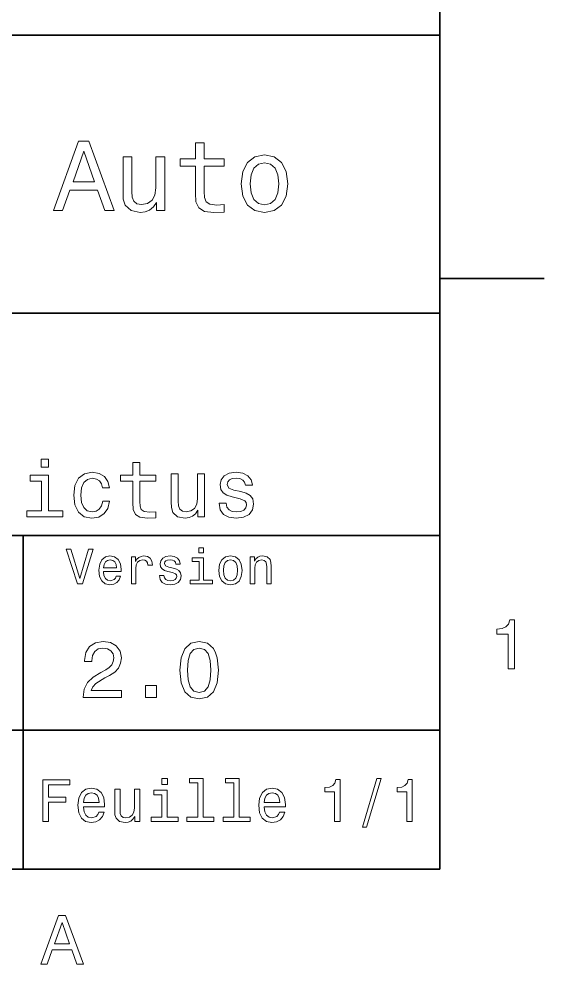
# Model space of a CAD drawing. Extents: x 0 to 297, y 0 to 420.
# Drawn here: x 256.7 to 294.5, y 3.2 to 71.2 of the extents above; entities that cross this region are included whole.
import ezdxf

# ---------------------------------------------------------------- set-up
doc = ezdxf.new("R2010")
doc.units = 0

msp = doc.modelspace()

# ---------------------------------------------------------------- linework, layer by layer
at = {"color": 7, "lineweight": 35}
for p, q in [((287, 10), (287, 410)), ((97, 70), (287, 70)), ((287, 70), (287, 10)), ((162, 50), (287, 50)), ((162, 34), (287, 34)), ((257, 10), (257, 34)), ((162, 20), (287, 20)), ((10, 10), (287, 10)), ((97, 10), (287, 10))]:
    msp.add_line(p, q, dxfattribs=at)
at = {"color": 7, "lineweight": 35, "ltscale": 0.1875}
msp.add_line((287, 52.5), (294.5, 52.5), dxfattribs=at)
at = {"color": 7, "lineweight": 13}
for points in [[(259.175781, 57.381123), (259.838623, 57.381123), (260.364563, 58.850864), (262.360229, 58.850864), (262.886169, 57.381123), (263.563416, 57.381123), (261.733429, 62.388329), (260.998566, 62.388329)], [(269.399109, 60.579971), (269.399109, 58.64193), (269.442352, 58.015129), (269.644073, 57.582851), (270.047546, 57.330688), (270.731995, 57.244236), (271.481262, 57.280258), (271.481262, 57.827808), (270.933716, 57.78458), (270.436584, 57.842216), (270.170013, 58.022331), (270.054749, 58.324928), (270.033142, 58.75), (270.033142, 60.579971), (271.481262, 60.579971), (271.481262, 61.120316), (270.033142, 61.120316), (270.033142, 62.251438), (269.399109, 62.251438), (269.399109, 61.120316), (268.304016, 61.120316), (268.304016, 60.579971)], [(260.595093, 59.463257), (261.365997, 61.667866), (262.136902, 59.463257)], [(267.194519, 61.25), (266.560516, 61.25), (266.560516, 59.016571), (266.488464, 58.497837), (266.279541, 58.123196), (265.955322, 57.892651), (265.530243, 57.820602), (265.19165, 57.878242), (264.975494, 58.051151), (264.853027, 58.346542), (264.824219, 58.764408), (264.824219, 61.25), (264.190186, 61.25), (264.190186, 58.706772), (264.211792, 58.195244), (264.348694, 57.770172), (264.766571, 57.381123), (265.436584, 57.244236), (265.796814, 57.294666), (266.106628, 57.424351), (266.373199, 57.647694), (266.589325, 57.971901), (266.589325, 57.381123), (267.194519, 57.381123)], [(272.698853, 59.311958), (272.814117, 58.432995), (273.145508, 57.78458), (273.671448, 57.381123), (274.377502, 57.244236), (275.076355, 57.381123), (275.602295, 57.777374), (275.933716, 58.425793), (276.056183, 59.311958), (275.933716, 60.190922), (275.602295, 60.846542), (275.076355, 61.242794), (274.377502, 61.386887), (273.671448, 61.242794), (273.145508, 60.839336), (272.814117, 60.190922)], [(273.34726, 59.319164), (273.412109, 59.967579), (273.613831, 60.435879), (273.938019, 60.72406), (274.377502, 60.824928), (274.809784, 60.72406), (275.134003, 60.443081), (275.335724, 59.967579), (275.407776, 59.319164), (275.335724, 58.663544), (275.134003, 58.188038), (274.809784, 57.899853), (274.377502, 57.806194), (273.938019, 57.899853), (273.613831, 58.188038), (273.412109, 58.663544)], [(258.837158, 39.498558), (258.301147, 39.498558), (258.301147, 38.922188), (258.837158, 38.922188)], [(264.889038, 37.919308), (264.889038, 36.368874), (264.923645, 35.867435), (265.085022, 35.521614), (265.407776, 35.319885), (265.955322, 35.250721), (266.554749, 35.279537), (266.554749, 35.717579), (266.116699, 35.682995), (265.719025, 35.729107), (265.505768, 35.873199), (265.413544, 36.115273), (265.39624, 36.45533), (265.39624, 37.919308), (266.554749, 37.919308), (266.554749, 38.351585), (265.39624, 38.351585), (265.39624, 39.256485), (264.889038, 39.256485), (264.889038, 38.351585), (264.01297, 38.351585), (264.01297, 37.919308)], [(258.819885, 35.786743), (258.819885, 38.351585), (257.517273, 38.351585), (257.517273, 37.919308), (258.312683, 37.919308), (258.312683, 35.786743), (257.275208, 35.786743), (257.275208, 35.360229), (259.868866, 35.360229), (259.868866, 35.786743)], [(262.710388, 37.429394), (263.211823, 37.429394), (263.108063, 37.890488), (262.860229, 38.253601), (262.47406, 38.478386), (261.972626, 38.564842), (261.419312, 38.449566), (260.998566, 38.126801), (260.733429, 37.602303), (260.641205, 36.899136), (260.727661, 36.201729), (260.98703, 35.682995), (261.39624, 35.360229), (261.955322, 35.250721), (262.450989, 35.337173), (262.837158, 35.57925), (263.102295, 35.959652), (263.21759, 36.466858), (262.733429, 36.466858), (262.646973, 36.144093), (262.485596, 35.902016), (262.255035, 35.752159), (261.972626, 35.706051), (261.621033, 35.780979), (261.367432, 36.011528), (261.211823, 36.386166), (261.159943, 36.916424), (261.211823, 37.435158), (261.373199, 37.809795), (261.632568, 38.040344), (261.972626, 38.121037), (262.272339, 38.069164), (262.497131, 37.9366), (262.646973, 37.717579)], [(270.06485, 38.45533), (269.557617, 38.45533), (269.557617, 36.668587), (269.5, 36.253601), (269.332855, 35.953888), (269.073486, 35.769451), (268.733429, 35.711815), (268.462524, 35.757923), (268.289612, 35.896252), (268.19165, 36.132565), (268.168579, 36.466858), (268.168579, 38.45533), (267.661377, 38.45533), (267.661377, 36.42075), (267.67868, 36.011528), (267.788177, 35.671467), (268.122467, 35.360229), (268.658508, 35.250721), (268.946686, 35.291065), (269.194519, 35.39481), (269.407776, 35.573486), (269.580688, 35.832851), (269.580688, 35.360229), (270.06485, 35.360229)], [(272.664276, 37.164265), (272.174347, 37.279537), (271.811249, 37.412102), (271.690186, 37.682995), (271.724792, 37.873199), (271.845825, 38.011528), (272.041779, 38.09798), (272.324219, 38.132565), (272.595093, 38.09798), (272.80835, 37.994236), (272.946686, 37.838615), (273.004333, 37.631123), (273.5, 37.631123), (273.5, 37.642651), (273.413544, 38.017288), (273.177246, 38.311237), (272.80835, 38.495674), (272.324219, 38.564842), (271.83429, 38.495674), (271.476929, 38.305473), (271.252167, 38.023052), (271.182983, 37.665707), (271.234863, 37.319885), (271.39624, 37.077808), (271.661377, 36.9049), (272.047546, 36.783859), (272.612396, 36.645531), (272.958221, 36.501438), (273.050415, 36.386166), (273.085022, 36.213257), (273.033142, 36), (272.894806, 35.838615), (272.670044, 35.734871), (272.3703, 35.700287), (272.053314, 35.734871), (271.822754, 35.855907), (271.667145, 36.051872), (271.60376, 36.322765), (271.113831, 36.322765), (271.194519, 35.861671), (271.430847, 35.527378), (271.805481, 35.325649), (272.324219, 35.250721), (272.865997, 35.325649), (273.263672, 35.527378), (273.505768, 35.850143), (273.592224, 36.270893), (273.528809, 36.634007), (273.350159, 36.881844), (273.056213, 37.043228)], [(261.71109, 33.03458), (261.08429, 30.905619), (260.439484, 33.03458), (260.09726, 33.03458), (260.904175, 30.530979), (261.264404, 30.530979), (262.053314, 33.03458)], [(269.992798, 33.117435), (269.657776, 33.117435), (269.657776, 32.757202), (269.992798, 32.757202)], [(262.784576, 31.40634), (264.052582, 31.40634), (264.056183, 31.554033), (263.998566, 31.9683), (263.840057, 32.278099), (263.587891, 32.465416), (263.252869, 32.533859), (262.925079, 32.461815), (262.672913, 32.260086), (262.510803, 31.932276), (262.453156, 31.5), (262.507202, 31.056915), (262.669312, 30.732708), (262.917877, 30.530979), (263.242065, 30.462536), (263.523041, 30.509365), (263.753601, 30.631844), (263.922913, 30.826368), (264.020172, 31.085733), (263.706787, 31.085733), (263.641937, 30.941643), (263.548279, 30.833572), (263.281708, 30.747118), (263.076355, 30.786743), (262.921478, 30.912823), (262.820618, 31.118155), (262.784576, 31.395533)], [(262.784576, 31.672911), (262.824219, 31.921469), (262.921478, 32.105186), (263.069153, 32.216858), (263.263702, 32.256485), (263.45462, 32.216858), (263.602295, 32.105186), (263.692352, 31.921469), (263.724792, 31.672911)], [(264.794678, 30.530979), (265.111664, 30.530979), (265.111664, 31.636887), (265.144104, 31.903458), (265.241364, 32.094379), (265.399841, 32.209652), (265.612396, 32.249279), (265.770905, 32.224064), (265.889771, 32.152016), (265.961823, 32.029537), (265.98703, 31.863832), (266.307648, 31.863832), (266.264404, 32.155621), (266.145538, 32.364552), (265.947418, 32.490635), (265.677246, 32.533859), (265.49353, 32.505043), (265.335022, 32.432995), (265.194519, 32.310516), (265.082855, 32.144814), (265.082855, 32.465416), (264.794678, 32.465416)], [(267.791779, 31.658501), (267.485596, 31.730547), (267.258636, 31.8134), (267.182983, 31.982708), (267.20462, 32.101585), (267.280273, 32.188038), (267.40274, 32.242073), (267.579254, 32.263687), (267.748566, 32.242073), (267.881836, 32.177231), (267.968292, 32.079971), (268.004333, 31.950287), (268.314117, 31.950287), (268.314117, 31.957493), (268.260101, 32.191643), (268.112396, 32.375359), (267.881836, 32.490635), (267.579254, 32.533859), (267.273041, 32.490635), (267.049713, 32.371758), (266.90921, 32.195244), (266.865997, 31.971901), (266.898407, 31.755764), (266.999268, 31.604465), (267.164978, 31.496397), (267.406342, 31.420748), (267.759369, 31.334293), (267.975494, 31.244236), (268.033142, 31.17219), (268.054749, 31.064121), (268.022339, 30.930836), (267.935883, 30.829971), (267.79538, 30.765129), (267.608063, 30.743515), (267.409943, 30.765129), (267.265839, 30.840778), (267.168579, 30.963255), (267.128967, 31.132565), (266.822754, 31.132565), (266.873199, 30.844379), (267.020905, 30.635447), (267.255035, 30.509365), (267.579254, 30.462536), (267.917877, 30.509365), (268.166412, 30.635447), (268.317719, 30.837175), (268.371765, 31.100143), (268.332123, 31.327089), (268.220459, 31.481987), (268.036743, 31.582851)], [(269.981995, 30.79755), (269.981995, 32.400574), (269.167877, 32.400574), (269.167877, 32.130402), (269.664978, 32.130402), (269.664978, 30.79755), (269.016571, 30.79755), (269.016571, 30.530979), (270.637604, 30.530979), (270.637604, 30.79755)], [(271.087891, 31.496397), (271.145538, 31.056915), (271.311249, 30.732708), (271.574219, 30.530979), (271.927246, 30.462536), (272.276672, 30.530979), (272.539612, 30.729107), (272.705322, 31.053314), (272.766571, 31.496397), (272.705322, 31.935879), (272.539612, 32.263687), (272.276672, 32.461815), (271.927246, 32.533859), (271.574219, 32.461815), (271.311249, 32.260086), (271.145538, 31.935879)], [(271.412109, 31.5), (271.444519, 31.824207), (271.54538, 32.058357), (271.707489, 32.20245), (271.927246, 32.25288), (272.143372, 32.20245), (272.305481, 32.061958), (272.406342, 31.824207), (272.442352, 31.5), (272.406342, 31.17219), (272.305481, 30.934437), (272.143372, 30.790344), (271.927246, 30.743515), (271.707489, 30.790344), (271.54538, 30.934437), (271.444519, 31.17219)], [(273.350159, 30.530979), (273.667145, 30.530979), (273.667145, 31.647694), (273.699554, 31.903458), (273.804047, 32.090778), (273.966125, 32.206051), (274.182281, 32.249279), (274.355194, 32.213257), (274.463257, 32.115993), (274.517303, 31.95389), (274.535309, 31.737751), (274.535309, 30.530979), (274.852295, 30.530979), (274.852295, 31.802593), (274.837891, 32.058357), (274.773041, 32.270893), (274.560516, 32.465416), (274.229095, 32.533859), (274.04538, 32.508644), (273.890503, 32.440201), (273.757202, 32.324928), (273.65274, 32.170029), (273.65274, 32.465416), (273.350159, 32.465416)], [(291.909241, 24.416786), (292.368164, 24.416786), (292.368164, 27.942001), (292.025208, 27.942001), (291.934448, 27.634365), (291.752899, 27.427593), (291.475525, 27.306557), (291.092224, 27.266211), (291.092224, 26.90814), (291.909241, 26.90814)], [(261.328522, 22.360231), (264.07782, 22.360231), (264.07782, 22.855909), (261.904907, 22.855909), (262.02594, 23.126802), (262.233429, 23.351585), (262.873199, 23.760807), (263.213257, 23.933718), (263.593658, 24.181557), (263.864563, 24.469742), (264.020172, 24.809799), (264.07782, 25.195967), (263.979828, 25.680117), (263.708923, 26.06052), (263.293945, 26.302595), (262.757935, 26.38905), (262.20462, 26.291067), (261.783875, 26.020174), (261.51297, 25.587896), (261.420746, 25.017292), (261.420746, 24.9366), (261.945251, 24.9366), (261.945251, 24.98271), (261.997131, 25.374641), (262.15274, 25.662825), (262.400574, 25.847263), (262.729095, 25.910664), (263.063416, 25.853027), (263.311249, 25.708935), (263.472626, 25.48415), (263.530273, 25.201729), (263.489899, 24.9366), (263.380402, 24.711817), (263.195953, 24.51585), (262.942352, 24.342941), (262.602295, 24.158503), (262.037476, 23.801153), (261.639771, 23.42075), (261.403473, 22.959656), (261.328522, 22.377522)], [(268.285309, 24.314121), (268.371765, 23.409224), (268.642639, 22.763689), (269.074921, 22.371759), (269.674347, 22.244957), (270.268005, 22.371759), (270.700287, 22.763689), (270.965424, 23.409224), (271.057648, 24.314121), (270.965424, 25.213257), (270.855896, 25.570606), (270.700287, 25.864553), (270.268005, 26.256485), (269.674347, 26.38905), (269.074921, 26.256485), (268.642639, 25.858791), (268.371765, 25.213257)], [(268.838623, 24.314121), (268.884735, 25.011528), (269.028809, 25.51297), (269.288177, 25.806917), (269.674347, 25.910664), (270.054749, 25.806917), (270.314117, 25.51297), (270.458221, 25.011528), (270.504333, 24.314121), (270.458221, 23.610952), (270.314117, 23.10951), (270.054749, 22.815563), (269.674347, 22.717581), (269.288177, 22.815563), (269.028809, 23.10951), (268.884735, 23.610952)], [(265.806915, 22.360231), (266.602295, 22.360231), (266.602295, 23.219021), (265.806915, 23.219021)], [(258.414978, 13.428675), (258.817017, 13.428675), (258.817017, 14.807637), (260.079254, 14.807637), (260.079254, 15.166427), (258.817017, 15.166427), (258.817017, 16.065563), (260.368866, 16.065563), (260.368866, 16.428675), (258.414978, 16.428675)], [(267.389038, 16.532421), (266.98703, 16.532421), (266.98703, 16.100145), (267.389038, 16.100145)], [(269.572052, 16.212536), (269.572052, 13.748559), (268.789612, 13.748559), (268.789612, 13.428675), (270.73056, 13.428675), (270.73056, 13.748559), (269.952454, 13.748559), (269.952454, 16.532421), (268.975494, 16.532421), (268.975494, 16.212536)], [(272.174347, 16.212536), (272.174347, 13.748559), (271.391937, 13.748559), (271.391937, 13.428675), (273.332855, 13.428675), (273.332855, 13.748559), (272.554749, 13.748559), (272.554749, 16.532421), (271.57782, 16.532421), (271.57782, 16.212536)], [(279.416443, 13.428675), (279.809814, 13.428675), (279.809814, 16.450289), (279.515839, 16.450289), (279.438049, 16.1866), (279.28241, 16.009367), (279.044678, 15.905621), (278.716125, 15.871038), (278.716125, 15.564121), (279.416443, 15.564121)], [(281.42218, 13.026657), (281.720459, 13.026657), (282.766571, 16.510807), (282.463989, 16.510807)], [(284.621033, 13.428675), (285.014404, 13.428675), (285.014404, 16.450289), (284.720459, 16.450289), (284.642639, 16.1866), (284.48703, 16.009367), (284.249268, 15.905621), (283.920746, 15.871038), (283.920746, 15.564121), (284.621033, 15.564121)], [(261.341492, 14.479107), (262.863098, 14.479107), (262.867432, 14.656341), (262.798279, 15.153459), (262.608063, 15.525217), (262.305481, 15.75), (261.903473, 15.832133), (261.510101, 15.745678), (261.207489, 15.503603), (261.01297, 15.110231), (260.943817, 14.591499), (261.008636, 14.059798), (261.203156, 13.67075), (261.501434, 13.428675), (261.890503, 13.346542), (262.227661, 13.402739), (262.504333, 13.549712), (262.707489, 13.783141), (262.824219, 14.09438), (262.44812, 14.09438), (262.370331, 13.92147), (262.257935, 13.791787), (261.938049, 13.688041), (261.69165, 13.735591), (261.505768, 13.886888), (261.384735, 14.133286), (261.341492, 14.466139)], [(265.400574, 15.75), (265.020172, 15.75), (265.020172, 14.409943), (264.976959, 14.098703), (264.851593, 13.873919), (264.657074, 13.735591), (264.402008, 13.692364), (264.198853, 13.726946), (264.069153, 13.830692), (263.995667, 14.007925), (263.978394, 14.258646), (263.978394, 15.75), (263.597992, 15.75), (263.597992, 14.224064), (263.610962, 13.917148), (263.693085, 13.662104), (263.943817, 13.428675), (264.345825, 13.346542), (264.561951, 13.376801), (264.747833, 13.454611), (264.907776, 13.588617), (265.037476, 13.783141), (265.037476, 13.428675), (265.400574, 13.428675)], [(267.376068, 13.748559), (267.376068, 15.672191), (266.399139, 15.672191), (266.399139, 15.347983), (266.995667, 15.347983), (266.995667, 13.748559), (266.21759, 13.748559), (266.21759, 13.428675), (268.162811, 13.428675), (268.162811, 13.748559)], [(274.353027, 14.479107), (275.874634, 14.479107), (275.878967, 14.656341), (275.809814, 15.153459), (275.619598, 15.525217), (275.317017, 15.75), (274.914978, 15.832133), (274.521606, 15.745678), (274.219025, 15.503603), (274.024506, 15.110231), (273.955322, 14.591499), (274.020172, 14.059798), (274.214691, 13.67075), (274.51297, 13.428675), (274.902008, 13.346542), (275.239197, 13.402739), (275.515839, 13.549712), (275.719025, 13.783141), (275.835724, 14.09438), (275.459656, 14.09438), (275.381836, 13.92147), (275.26944, 13.791787), (274.949554, 13.688041), (274.703186, 13.735591), (274.517303, 13.886888), (274.39624, 14.133286), (274.353027, 14.466139)], [(261.341492, 14.798992), (261.389038, 15.097262), (261.505768, 15.317724), (261.682983, 15.45173), (261.916412, 15.49928), (262.145538, 15.45173), (262.322754, 15.317724), (262.430847, 15.097262), (262.469727, 14.798992)], [(274.353027, 14.798992), (274.400574, 15.097262), (274.517303, 15.317724), (274.694519, 15.45173), (274.927948, 15.49928), (275.157074, 15.45173), (275.33429, 15.317724), (275.442352, 15.097262), (275.481262, 14.798992)], [(258.266846, 3.166787), (258.730835, 3.166787), (259.098999, 4.195605), (260.495972, 4.195605), (260.864105, 3.166787), (261.338165, 3.166787), (260.05719, 6.67183), (259.542786, 6.67183)], [(259.260376, 4.624279), (259.799988, 6.167507), (260.33963, 4.624279)]]:
    msp.add_lwpolyline(points, close=True, dxfattribs=at)

doc.saveas('drawing.dxf')
